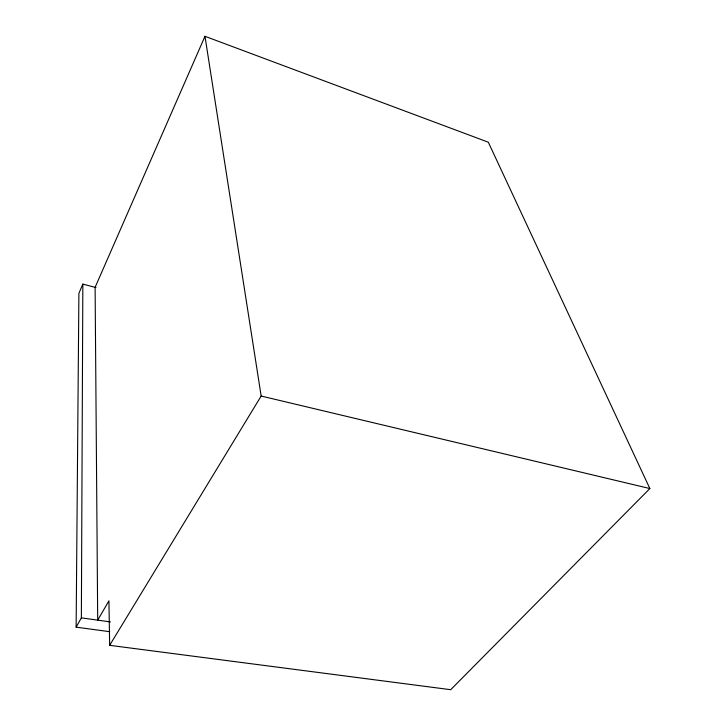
<?xml version="1.0" encoding="UTF-8"?>
<svg xmlns="http://www.w3.org/2000/svg" width="726" height="726" viewBox="0 0 726 726"><rect width="100%" height="100%" fill="white"/><g stroke="black" fill="none" stroke-linecap="round" stroke-linejoin="round"><path stroke-width="1.09" d="M109.744 631.693L76.13 627.146L81.366 617.871L82.846 284.102L95.995 287.578M76.13 627.146L78.898 293.322L82.846 284.102M204.977 36.3L95.106 287.342L97.701 620.14L108.927 600.829L109.653 645.323L450.701 689.7L649.87 488.553L488.299 142.214L204.977 36.3L261.16 396.042L109.653 645.323M81.366 617.871L110.488 621.919M261.16 396.042L649.87 488.553"/></g></svg>
